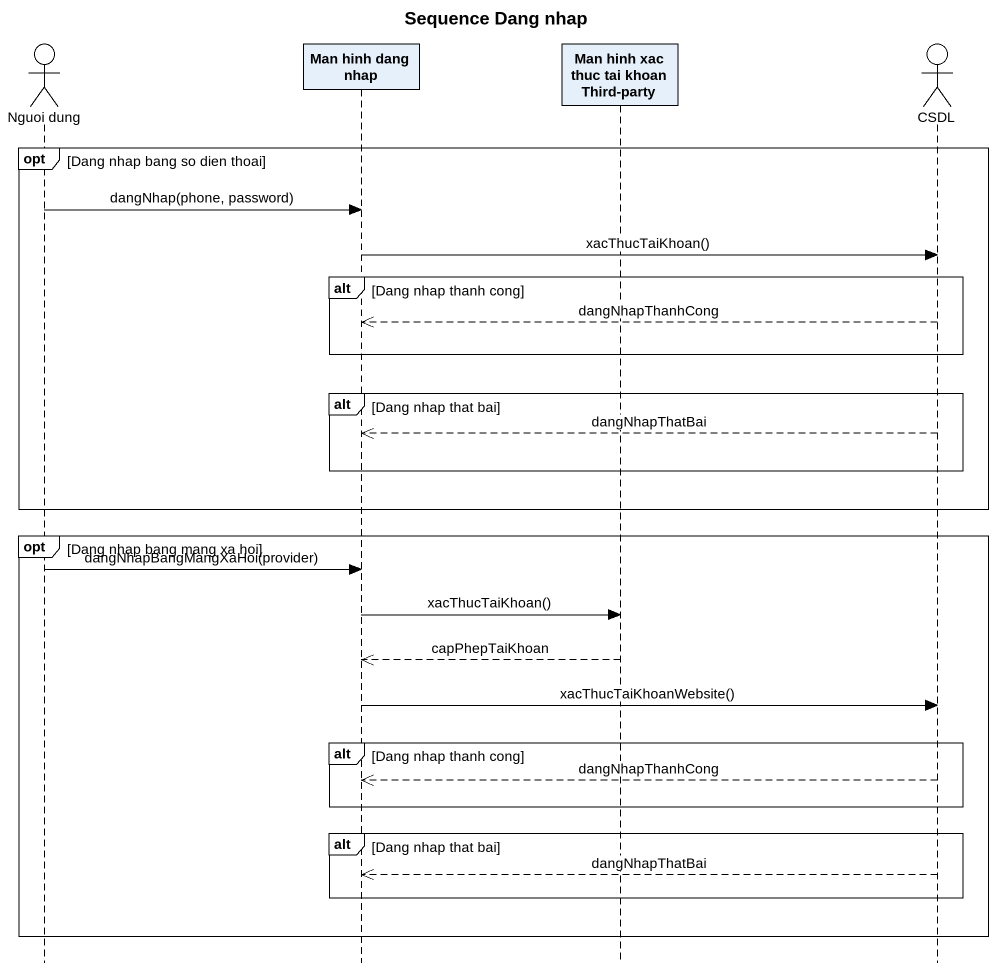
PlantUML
@startuml
title Sequence Dang nhap
hide footbox
actor "Nguoi dung" as Nguoi_dung
participant "Man hinh dang nhap" as Man_hinh_dang_nhap
participant "Man hinh xac thuc tai khoan Third-party" as Man_hinh_xac_thuc_tai_khoan
actor CSDL

opt Dang nhap bang so dien thoai
  Nguoi_dung -> Man_hinh_dang_nhap : dangNhap(phone, password)
  Man_hinh_dang_nhap -> CSDL : xacThucTaiKhoan()
  alt Dang nhap thanh cong
    CSDL -->> Man_hinh_dang_nhap : dangNhapThanhCong
  end
  alt Dang nhap that bai
    CSDL -->> Man_hinh_dang_nhap : dangNhapThatBai
  end
end
opt Dang nhap bang mang xa hoi
  Nguoi_dung -> Man_hinh_dang_nhap : dangNhapBangMangXaHoi(provider)
  Man_hinh_dang_nhap -> Man_hinh_xac_thuc_tai_khoan : xacThucTaiKhoan()
  Man_hinh_xac_thuc_tai_khoan -->> Man_hinh_dang_nhap : capPhepTaiKhoan
  Man_hinh_dang_nhap -> CSDL : xacThucTaiKhoanWebsite()
  alt Dang nhap thanh cong
    CSDL -->> Man_hinh_dang_nhap : dangNhapThanhCong
  end
  alt Dang nhap that bai
    CSDL -->> Man_hinh_dang_nhap : dangNhapThatBai
  end
end
@enduml
